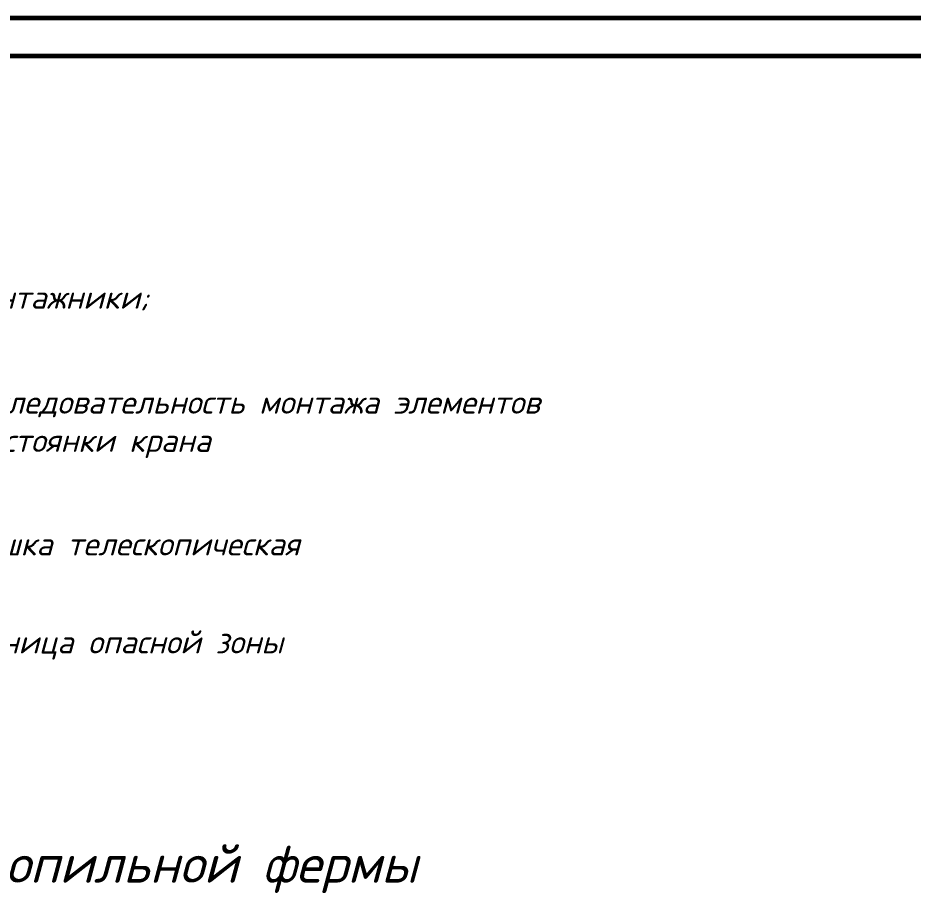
# Model space of a CAD drawing. Header units: millimetres. Extents: x -345369 to 252202, y 74562 to 424723.
# Drawn here: x -5311 to 6411, y 325000 to 336453 of the extents above; entities that cross this region are included whole.
import ezdxf

# ---------------------------------------------------------------- set-up
doc = ezdxf.new("R2010")
doc.units = ezdxf.units.MM
doc.layers.add('колонны', color=7, linetype='Continuous', lineweight=60)
doc.layers.add('тонкая0.09', color=7, linetype='Continuous', lineweight=9)
doc.styles.get("Standard").update_dxf_attribs({"font": 'isocpeur.TTF', "oblique": 15})
doc.styles.add('вано размеры', font='isocpeui.ttf', dxfattribs={"height": 250})

msp = doc.modelspace()

# ---------------------------------------------------------------- linework, layer by layer
at = {"layer": 'колонны', "color": 7, "ltscale": 100}
for p, q in [((-63566.493496, 336453.283561), (20533.506504, 336453.283561)), ((20033.506504, 335953.283561), (-61566.493496, 335953.283561))]:
    msp.add_line(p, q, dxfattribs=at)

# ---------------------------------------------------------------- texts
at = {"color": 7, "lineweight": 25, "style": 'вано размеры'}
for s, p in [('монтажники;', (-6045.944606, 332647.475315)), ('граница опасной зоны', (-6152.446875, 328136.136379))]:
    msp.add_text(s, height=300, dxfattribs=at).set_placement(p)
at = {"color": 7, "lineweight": 25, "char_height": 300, "width": 7785.97075734, "attachment_point": 1, "style": 'вано размеры'}
for s, insert in [('последовательность монтажа элементов со стоянки крана', (-6034.071597, 331573.815186)), ('вышка телескопическая', (-6031.245005, 329718.568107))]:
    msp.add_mtext(s, dxfattribs=dict(at, insert=insert))
at = {"layer": 'тонкая0.09', "lineweight": 25, "insert": (-12772.411577, 325635.561896), "char_height": 500, "width": 13560.72025197, "attachment_point": 1}
msp.add_mtext('\\pi863.37;Схема строповки стропильной фермы', dxfattribs=at)

doc.saveas('drawing.dxf')
